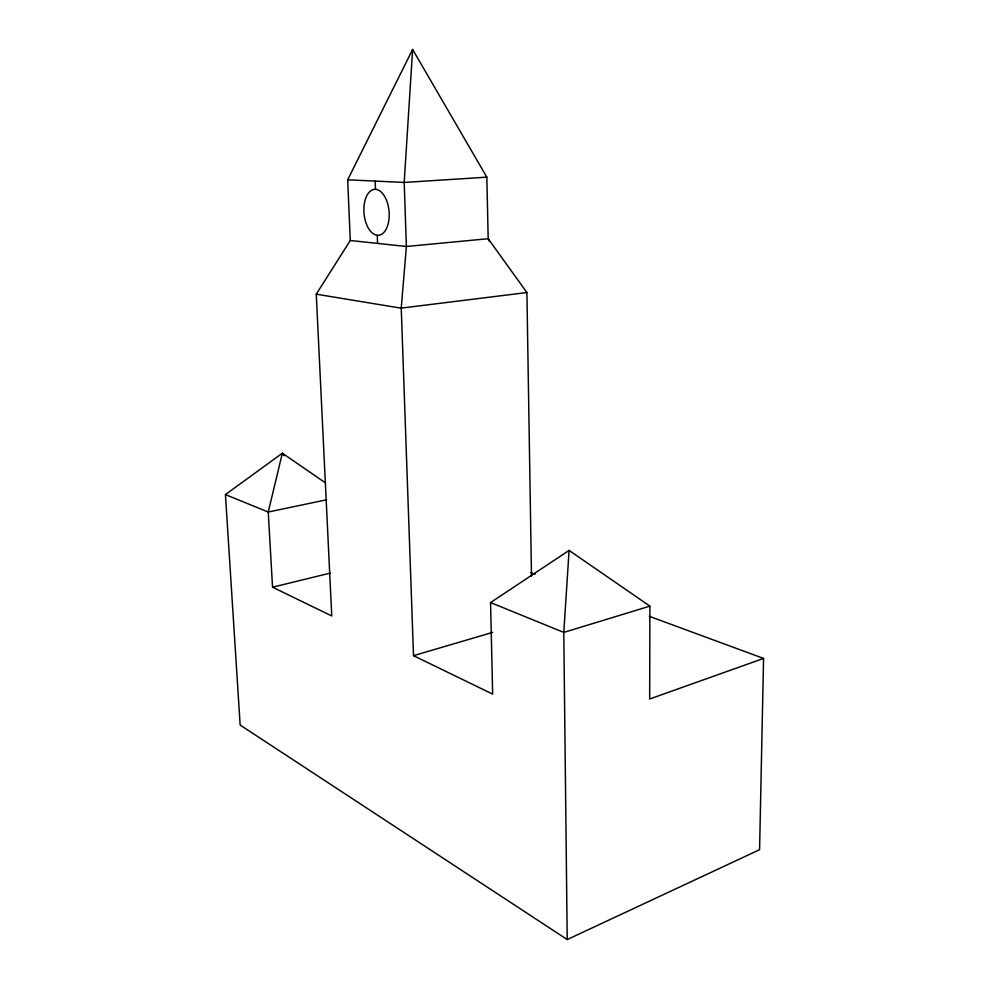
<?xml version="1.0" encoding="UTF-8"?>
<svg xmlns="http://www.w3.org/2000/svg" width="989" height="989" viewBox="0 0 989 989"><rect width="100%" height="100%" fill="white"/><g stroke="black" fill="none" stroke-linecap="round" stroke-linejoin="round"><path stroke-width="1.48" d="M489.37 241.501L488.183 238.72L486.835 177.167L412.623 49.45L404.192 182.446L406.38 246.484L401.237 308.185L413.513 655.67L492.658 694.117L490.569 602.585L569.083 550.416L649.909 606.133L649.662 699L763.57 658.427L759.577 849.699L567.216 939.55L240.154 725.061L225.43 494.587L282.347 453.209L325.517 482.916M569.083 550.416L563.792 632.404L567.216 939.55M284.004 455.744L282.347 453.209L268.242 512.03L272.544 587.194L331.76 615.962L316.257 294.178L350.279 240.5L347.683 179.813L412.623 49.45M649.909 606.133L563.792 632.404L490.569 602.585M413.513 655.67L492.646 632.391M272.544 587.194L330.141 573.138M326.605 499.791L268.242 512.03L225.43 494.587M400.99 308.148L526.902 292.534L531.489 576.068M486.835 177.167L404.192 182.446L347.683 179.813M350.279 240.5L406.38 246.484L488.183 238.72L526.902 292.534M316.257 294.178L401.237 308.185M530.734 572.631L535.074 574.226M649.328 616.332L763.57 658.427M375.177 181.086L375.486 189.356M377.254 235.283A23.044 12.548 85 0 0 387.119 201.929A23.044 12.548 85 0 0 365.213 199.778A23.044 12.548 85 0 0 377.254 235.283L377.575 243.418"/></g></svg>
